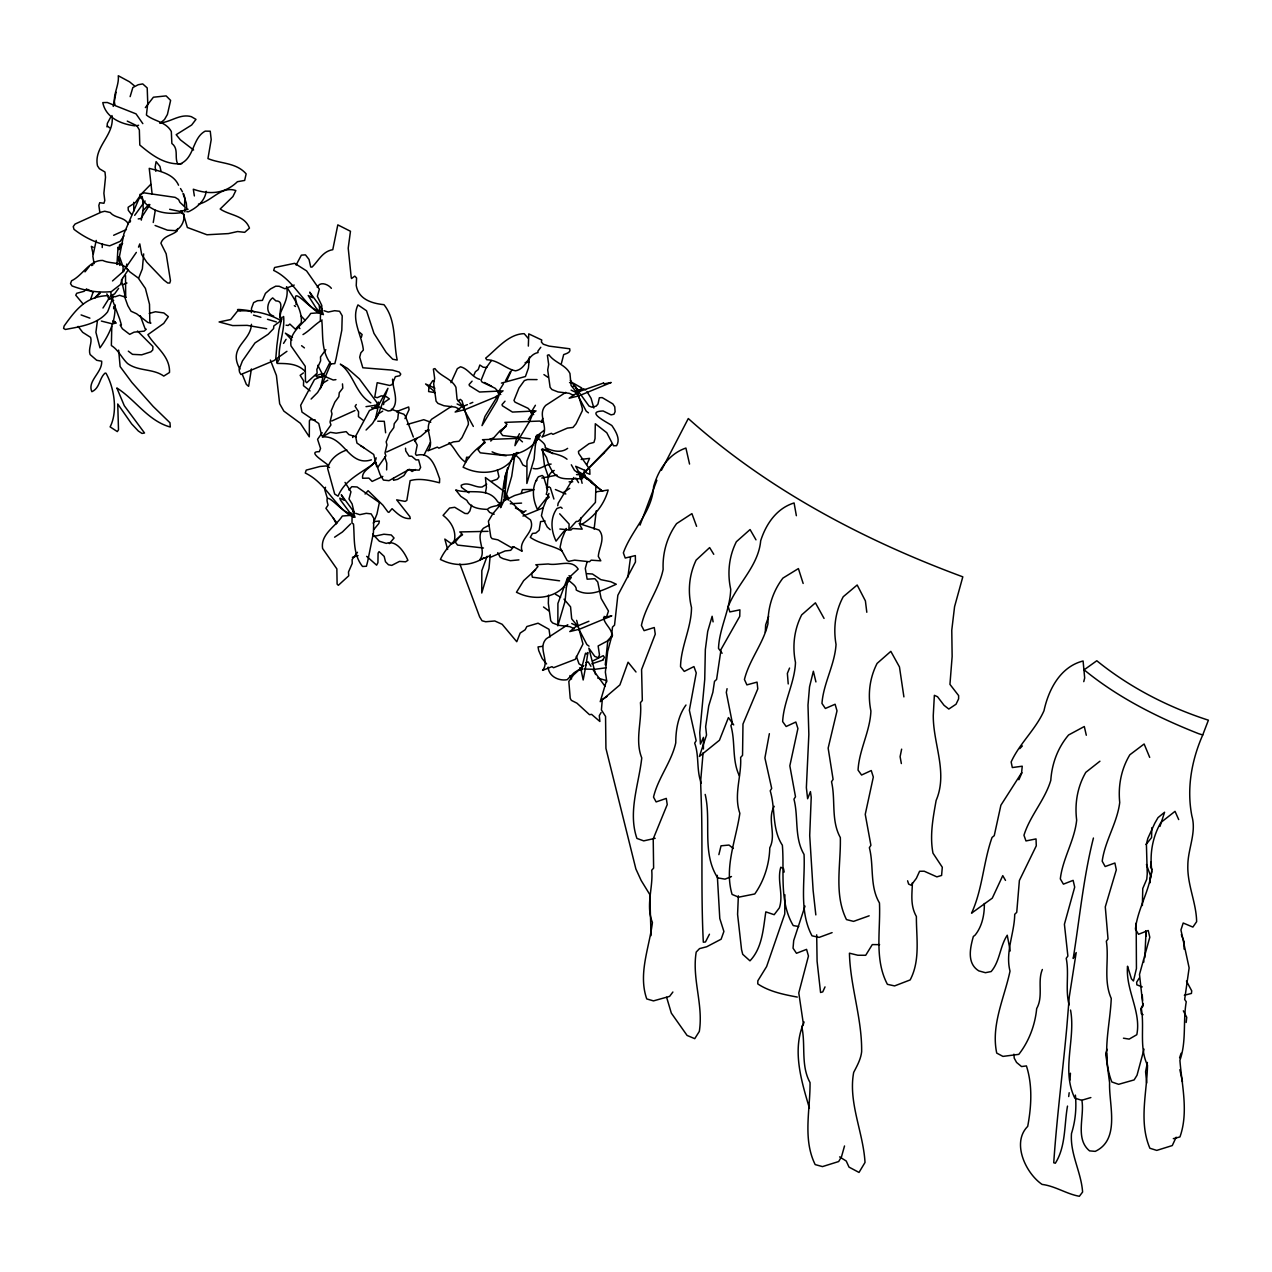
<?xml version="1.0" encoding="UTF-8"?>
<svg xmlns="http://www.w3.org/2000/svg" width="1272" height="1272" viewBox="0 0 1272 1272"><rect width="100%" height="100%" fill="white"/><g stroke="black" fill="none" stroke-linecap="round" stroke-linejoin="round"><path stroke-width="1.5" d="M784.872 894.741L784.776 913.932L766.619 966.545L757.842 980.792L757.762 983.908C769.353 991.635 783.759 994.561 797.306 997.073M1184.089 949.103L1184.121 941.741L1181.354 934.634M1081.884 1100.344C1084.73 1116.259 1074.824 1138.758 1089.563 1150.874L1095.224 1151.367C1120.727 1139.426 1108.675 1104.191 1109.597 1082.774L1105.734 1053.582L1107.085 1049.289M126.723 264.083L126.691 266.261L125.387 266.5M186.777 208.767L186.316 203.107L183.073 193.757M611.816 637.288C613.263 629.402 604.757 625.061 603.564 617.842L606.728 616.284L608.461 611.069L601.147 598.476L597.76 582.019L594.851 578.696L587.155 579.189L585.295 568.441L587.108 561.795M1136.182 923.106L1136.437 968.517L1133.447 980.998L1131.428 978.836L1127.533 966.227C1125.466 989.855 1141.461 1011.669 1136.802 1034.708L1129.17 1039.113L1123.446 1038.191M542.699 451.512L544.495 465.584L548.518 477.254M1150.142 882.752L1150.349 875.343L1146.454 864.531M1151.828 827.722L1151.558 837.612L1146.04 844.497M102.221 247.547L102.332 243.906M521.138 493.441L522.41 489.609L532.364 489.497M738.364 895.838L737.585 914.377L741.544 949.628L742.721 954.302L749.971 960.837C762.389 947.831 763.216 928.671 765.823 911.865L774.171 914.695L779.386 907.858C783.791 894.598 776.795 880.526 780.785 867.234L783.552 868.697L784.156 872.067M490.261 554.767L488.989 568.473L481.754 593.022L481.834 570.603L487.112 556.277M251.315 312.721L251.538 308.19L253.637 302.609L257.516 300.701L262.414 300.399L265.45 293.355L270.491 288.983L275.706 286.184L279.156 286.264L284.928 288.76L294.214 285.071M765.283 632.216L765.649 624.934L768.67 616.364M251.443 324.344C250.616 342.073 227.418 346.954 239.947 369.15M1069.991 1080.087L1070.436 1073.218M984.337 903.486C984.544 914.663 982.111 926.461 975.052 935.174L973.35 936.478C970.139 947.879 966.641 963.349 978.772 970.87L985.418 972.698L991.158 971.554C1000.015 961.235 999.808 946.447 1007.249 935.222L1010.222 950.963M594.119 529.12L596.25 510.835M459.685 409.25L455.344 407.151L443.976 405.752L437.95 403.399L436.089 401.157L433.688 383.778L434.658 378.356L433.386 369.087L434.929 368.594C440.557 376.56 451.385 378.325 455.933 387.276L457.061 399.281L462.626 406.102M627.843 577.265L630.514 557.406M605.265 664.795L607.841 640.436L612.595 635.11M703.098 752.833L700.618 781.612L701.588 810.471C702.478 854.259 701.079 898.398 703.321 942.202L705.451 941.996L709.458 934.22M703.416 749.001L703.448 737.378L700.427 744.104L699.759 732.656L704.736 679.375L705.34 649.563L707.709 631.373L712.129 616.268L713.099 621.881M504.3 497.273L504.412 491.119M133.799 211.104L133.751 202.312M462.42 404.973L462.69 407.167M577.059 624.52L577.313 626.714M1067.51 1106.083C1064.123 1125.005 1065.936 1146.438 1055.347 1163.228L1053.741 1162.767C1056.809 1117.436 1062.708 1072.201 1066.826 1026.997L1069.259 997.057L1076.192 952.553L1073.202 958.5C1079.626 918.575 1083.442 877.362 1093.427 838.025M119.027 249.694L119.552 244.653L122.653 243.302M1186.172 1022.465L1186.744 1017.33L1183.342 1010.811M111.968 115.561C115.052 135.277 93.397 146.566 97.483 165.837L99.423 168.731L104.988 172.038L105.512 177.253L103.891 193.264L104.781 200.515L103.922 203.281L99.725 202.693L98.85 205.444L99.804 212.185M582.178 668.452L582.147 665.797L579.014 663.809L576.359 656.384M1068.703 1096.543L1069.18 1092.727M1151.271 861.748L1150.54 866.995L1152.209 869.778M576.391 394.002L576.629 392.285L571.08 385.464L569.951 373.459C565.404 364.507 554.56 362.759 548.932 354.777L547.405 355.286L548.677 364.555L547.707 369.961L550.108 387.34L551.968 389.582L557.995 391.935L569.363 393.334L573.688 395.433M393.445 478.208L393.541 480.275L397.564 479.353L403.924 475.617L407.485 469.909L409.505 469.448L412.064 471.483L415.435 469.527M113.24 106.403L116.054 92.268M320.48 312.689L320.369 320.496L321.895 321.403C323.12 335.856 321.116 351.581 330.927 363.872L334.806 363.617L336.062 358.815L341.818 330.132L342.216 315.806L339.576 311.274L334.615 310.702L328.176 312.069L324.01 310.702M352.106 515.303L351.978 523.11L353.505 524.016C354.729 538.485 352.726 554.195 362.536 566.485L366.431 566.247L367.672 561.429L373.427 532.745L373.825 518.42L371.185 513.888L366.241 513.316L359.785 514.683L355.635 513.316M499.196 505.938L501.645 502.663M557.74 505.779L558.154 503.235L573.847 477.445M153.244 222.505L155.279 210.325M516.353 452.514L515.748 454.581L514.445 454.168M538.74 435.199L538.135 437.266L536.832 436.853M569.697 577.567L569.093 579.635L567.789 579.221M116.96 264.544L118.01 247.245L119.107 248.962L121.667 244.685M769.369 733.69L764.901 757.937L771.691 788.402L770.212 790.818C775.586 808.563 771.707 828.962 782.36 845.228C784.57 872.02 778.893 901.292 793.235 925.571L798.721 926.525M453.627 543.367C457.459 532.443 451.687 521.902 443.069 515.367L449.557 508.053L454.74 507.29L464.916 513.443L467.683 513.634L469.829 511.058L471.594 505.143M561.445 363.267L563.687 354.586C566.199 353.632 571.287 352.503 569.713 348.782L549.075 346.127L543.303 344.219L541.411 342.12L541.745 340.006L528.755 333.868L528.341 346.095M1147.408 1062.438L1145.595 1071.739L1146.676 1082.997M901.641 749.144L900.099 756.681L901.355 763.55M383.572 404.591L384.001 402.493L389.359 398.867L386.132 396.514L381.362 395.846L377.259 397.675L374.763 397.023L377.18 382.697L389.725 385.464L392.062 384.653L395.354 376.687L399.742 375.733L400.744 374.095L399.217 372.076L392.539 370.136L362.822 367.767L359.69 357.194L360.835 352.837L363.363 350.054C361.884 335.029 350.818 319.988 357.973 304.898L366.527 310.765L373.968 333.375L386.195 352.424L392.714 359.229L397.198 360.055C393.302 341.532 396.323 320.099 383.969 304.676C372.155 303.467 358.545 299.492 356.24 285.516L356.573 277.98L354.793 276.119L351.517 278.536L351.199 277.153L348.21 248.167L350.468 231.266L337.811 224.874L332.771 249.694C322.547 251.3 318.477 260.903 312.006 267.104L310.718 267.009L309.032 259.44L305.455 254.861L301.369 255.131L296.09 265.053M727.075 688.693L726.312 692.429L732.402 723.243L730.875 725.628C735.629 741.942 731.734 760.131 739.398 775.872M805.017 906.093L793.696 940.549L793.044 948.181L796.479 953.284L806.575 949.373L808.451 956.019L798.784 992.923L803.427 1024.294L801.758 1026.583C805.876 1044.948 800.517 1065.3 810.041 1082.583C810.312 1109.836 802.521 1138.981 815.177 1164.596L822.475 1166.599L838.661 1161.543L841.476 1156.82L844.529 1145.961M177.603 228.594L177.094 231.059C171.895 235.447 163.245 235.924 160.892 243.206L166.171 253.796L170.48 280.762L169.748 283.052L167.697 283.004L163.786 279.983L146.773 262.207L141.701 254.591L139.793 243.922L138.505 247.134M546.245 494.379C549.122 486.27 544.48 475.14 554.242 470.433M1150.031 879.986L1151.844 871.479M325.505 487.255L324.885 490.133L327.27 498.036M295.994 304.596L296.455 302.466C290.461 282.797 312.594 313.373 319.622 310.447L320.258 312.674L323.406 314.645L321.371 308.778L322.277 309.271L309.684 292.131L312.721 297.696L308.206 295.517L316.028 307.888L320.258 312.674L321.848 311.879L321.784 305.439L317.38 296.392L319.351 289.173L306.568 270.888L294.659 263.32L274.593 267.502L273.671 270.427C292.989 279.57 301.241 300.446 317.936 312.578L320.258 312.674L310.734 313.405C304.008 323.963 288.696 331.579 290.986 345.889L305.232 366.288L305.503 381.473L306.727 382.697L317.125 373.189L316.855 369.405L320.608 360.851L320.512 356.923L325.855 349.657M97.435 320.576L95.909 332.294L99.979 347.828C109.01 335.204 116.102 320.56 114.878 304.644M604.168 616.348L604.677 617.238L611.784 615.839L579.523 629.195L569.761 631.58L575.723 626.73L588.888 621.277M141.287 220.151L143.243 208.767L142.559 198.003M515.017 453.722L511.726 476.221L504.968 499.721M1144.037 1049.146L1137.025 1075.253L1134.131 1079.912L1118.613 1084.316L1111.823 1081.963C1101.186 1055.108 1110.106 1026.138 1111.251 998.441C1103.126 980.267 1109.295 960.074 1106.338 941.201L1108.023 938.943L1105.289 906.888L1116.307 869.841L1114.892 863.02L1105.161 866.534L1102.204 861.192C1104.907 840.872 1117.198 823.048 1119.726 802.505C1118.008 785.921 1121.173 769.131 1129.838 754.789L1144.132 743.993L1149.697 757.397M718.871 854.641L721.033 845.816L728.999 845.053L733.324 848.472M511.694 370.041L507.003 380.185M1083.76 681.649L1084.682 677.992L1083.092 660.995C1060.419 666.687 1048.573 689.44 1043.994 710.714C1035.71 729.508 1019.508 743.42 1011.145 761.976L1012.321 767.557L1022.243 766.205L1021.591 772.851L1000.889 805.224L994.243 835.672L992.049 837.437C983.272 862.337 982.556 889.255 971.554 913.185L992.287 898.159L1002.765 875.645L1005.5 880.399M206.207 191.277C204.983 200.96 196.81 207.734 188.542 211.709L186.793 211.74M581.097 517.656L579.714 524.732L582.226 529.152L572.559 528.5L570.889 530.074L559.871 529.009M323.724 373.602L321.784 377.371L316.553 376.782M450.956 382.681L457.348 368.642L460.528 366.797C468.207 368.657 471.928 377.196 479.671 379.342M96.227 240.424L92.84 256.149L94.096 263.654M1176.155 1137.216L1172.275 1145.563L1156.757 1150.397L1149.888 1148.25C1138.615 1121.824 1146.962 1092.791 1147.503 1065.252C1138.933 1047.381 1144.689 1027.156 1141.318 1008.473L1142.972 1006.184L1139.505 974.4L1149.793 937.257L1148.218 930.5L1138.504 934.284L1135.419 929.053C1137.709 908.749 1149.649 890.75 1151.764 870.207C1149.649 853.719 1152.512 836.928 1160.891 822.475L1175.026 811.345L1178.699 819.566M184.869 211.915L185.124 207.177L179.924 202.343L178.589 199.529L175.17 197.367L144.022 192.851L139.856 194.473C146.964 211.947 166.266 215.318 182.818 212.392M280.365 321.578L281.176 320.512M1159.985 826.418L1164.58 812.236L1158.029 817.61L1154.785 823.238L1147.821 838.391L1146.406 844.052L1147.249 873.896L1146.756 879.206L1142.765 888.508L1142.367 905.537M1179.589 1057.875L1181.1 1053.248M640.023 525.129L656.877 480.275M536.943 480.212L535.957 480.816M513.761 454.136L505.254 475.442L504.38 488.384M90.805 298.761L93.254 291.749M566.755 579.746L578.188 569.093C571.525 558.567 558.233 566.151 548.232 563.973L535.83 564.752L537.961 566.565L531.648 573.704L532.364 577.186L559.553 580.811M548.947 493.441L543.239 507.592L541.427 515.732L547.246 527.005L550.188 529.677M566.263 528.452L561.842 539.264L560.03 547.405L567.089 560.38L568.791 561.35L574.61 560.157L589.477 561.747L591.162 560.173L600.829 560.825L598.301 556.405C598.937 547.691 605.79 537.929 599.033 530.042L579.094 523.587M804.127 1021.988C791.661 1049.734 801.328 1080.675 809.421 1108.214M330.895 363.665L320.321 388.707L323.327 375.574L330.148 362.011M541.363 421.986L542.762 418.345M138.664 278.107L142.353 268.853L143.672 253.907M251.411 368.975L248.612 386.354L246.323 384.335L242.364 374.54M1202.724 734.978L1208.4 720.191C1168.173 707.184 1129.679 687.437 1096.798 660.756L1084.126 669.835C1118.088 697.724 1157.902 717.567 1198.574 733.658L1202.724 734.978C1191.578 760.354 1186.506 788.545 1191.88 816.004C1196.65 832.524 1187.921 848.869 1187.841 865.183C1187.126 884.565 1196.332 902.595 1196.634 921.691L1192.882 927.081L1183.198 923.011L1180.941 929.943L1189.129 967.897L1184.661 999.458L1186.251 1001.779C1182.833 1021.098 1186.633 1041.625 1179.907 1060.292C1181.863 1085.636 1188.7 1112.316 1179.939 1136.945L1173.309 1138.663M184.535 205.969L184.869 197.828L183.47 193.535M373.268 523.158L376.957 514.031L379.374 502.535L357.098 486.969L351.788 486.683L348.878 489.99M789.562 668.054L787.368 673.413L788.227 683.938M130.126 96.64L132.845 87.545L138.251 84.715L142.734 83.92L147.202 87.927L147.759 103.191L146.423 115.037C154.103 121.381 165.98 121.651 171.323 131.509L171.863 143.482C178.875 148.745 174.455 157.06 177.539 163.563L179.829 164.04C194.6 158.316 192.072 138.171 205.205 131.127L210.246 131.207L211.2 139.65L207.956 158.587C220.597 163.865 236.131 162.387 246.148 173.867L244.653 180.433L237.419 181.705C224.794 193.98 209.212 194.87 193.312 189.21L194.362 195.936M282.193 316.998L278.902 330.1L276.867 345.682L275.786 358.593L277.026 359.785L277.153 362.679L279.252 359.388C278.027 344.871 285.071 330.879 283.624 316.474M1018.888 779.72L1021.941 772.772M1145.977 932.774L1144.832 957.705M473.931 375.049L475.346 371.806L478.24 369.564L479.846 365.016L483.233 367.242L486.906 367.497M825.019 986.897L822.761 991.89L820.567 992.478L817.085 961.25L816.688 934.825M661.44 470.227L688.295 418.536C767.413 489.418 863.577 540.171 962.809 576.836L954.572 606.68L951.774 630.165L952.14 656.511L949.946 684.368L958.627 695.593L958.611 698.853L956.051 704.211L948.801 709.045L944.047 705.308L937.528 696.738L934.364 695.323L933.266 715.421C933.076 744.072 948.117 772.358 936.128 800.47C933.044 817.801 929.609 835.64 932.98 853.162L942.298 867.25L941.598 875.438L936.876 876.869L924.203 871.209L919.592 871.272L916.365 878.332L911.165 885.217L908.637 884.088L907.604 880.796M85.001 271.858L89.056 266.675M583.435 473.216L584.818 470.274M774.203 806.305C766.809 819.025 776.683 834.432 769.783 847.82C769.369 864.086 764.17 880.685 754.773 893.962L738.682 897.173L732.084 894.423C724.054 867.361 735.979 840.061 739.843 813.317C733.467 794.968 741.719 775.968 740.622 757.428L742.546 755.345L742.975 724.054L757.794 688.852L757.047 682.126L746.887 684.877L744.438 679.471C749.256 659.818 763.295 643.648 767.97 623.725C767.875 607.269 772.899 591.194 782.932 578.092L798.403 568.584L803.157 583.466M129.967 222.171L130.571 220.93M376.146 457.777C375.176 466.919 361.296 469.209 362.615 478.256L368.896 478.129L372.14 481.42L382.824 476.428M424.085 454.899L430.429 442.402M1143.369 1003.815L1140.857 1008.76L1141.35 1013.832L1143.067 1014.722M505.525 380.789L510.199 371.837M404.973 418.615L409.059 409.648L408.678 406.976L396.721 411.54M548.359 497.829L548.788 497.034M110.887 116.817L107.357 123.336L107.023 126.866L107.913 126.326L109.551 127.836M579.619 390.615L581.686 387.96L573.433 383.222L569.554 382.602M586.869 464.439L589.572 458.349L581.145 459.43M579.698 391.108L575.644 387.833M1042.356 969.487C1037.189 981.682 1043.612 996.278 1036.68 1008.553C1035.122 1024.946 1028.984 1041.402 1018.808 1054.361L1002.94 1056.396L996.723 1053.089C990.808 1025.025 1004.339 998.091 1010.016 971.14C1005.103 951.997 1014.468 933.266 1014.722 914.298L1016.741 912.342L1019.381 880.51L1036.283 845.816L1036.028 838.916L1025.963 840.935L1023.96 835.259C1029.986 815.702 1044.9 800.104 1050.799 780.308C1051.864 763.709 1057.779 747.745 1068.575 734.993L1084.301 726.519L1086.304 735.248M136.343 252.397L123.018 271.699L112.508 280.953M519.453 433.704L516.098 440.08L514.937 445.677L529.772 421.016L534.002 410.951L528.325 419.585M361.407 337.175L362.123 334.536L359.626 332.358M601.115 712.543L599.303 715.643L599.875 721.478L591.575 714.355L589.508 714.689L576.947 703.178L571.367 700.363L570.222 698.312L568.822 681.41L573.465 675.019L583.784 665.606M540.807 347.272L537.881 351.151L538.04 352.583C527.435 354.522 526.274 369.119 515.446 370.836C505.397 368.673 497.781 359.849 486.81 359.769L485.666 358.148C496.827 349.085 508.657 333.836 524.207 333.677L527.96 338.066M685.974 705.022C678.056 715.898 675.766 729.651 675.766 742.848C671.457 762.214 657.958 778.003 653.522 797.115L656.129 801.917L666.29 798.403L667.228 804.604L653.22 838.852L653.617 868.124L651.725 870.239C653.347 887.522 645.492 905.569 652.425 922.486C649.34 947.704 637.924 973.748 646.748 998.933L653.474 1000.889L669.597 996.374L672.888 992.017M499.832 392.492L484.918 416.5L482.008 425.627L496.843 400.966L500.516 391.474M113.701 308.778L113.701 306.663M513.729 546.69L510.692 550.315L505.143 550.935L490.626 557.216L489.1 556.15L479.687 559.855C487.415 550.601 474.297 537.627 483.424 528.246L489.259 525.113M283.545 343.392L286.073 339.338M1139.267 978.041L1136.643 982.238L1136.834 984.814L1142.192 986.913M311.115 399.042L317.603 392.507L323.39 382.824L327.794 380.153M366.066 430.016L372.553 423.481L378.356 413.798L382.745 411.126M603.182 659.278L604.407 657.401L603.262 655.668L592.529 661.074M140.747 194.934L135.325 202.63L128.122 207.272L128.297 210.309L131.716 214.761M123.909 235.861L120.268 241.314L109.726 245.814C96.736 243.588 84.413 237.371 74.014 229.358L73.219 226.591L75.048 224.063L101.49 212.042L104.749 211.247L110.219 212.504C114.925 218.339 124.227 216.781 128.186 223.665M317.269 287.377C319.844 280.921 328.208 284.276 331.372 288.315M503.505 383.731L497.877 392.746L500.755 394.543M535.417 405.259L530.806 412.796L533.683 414.593M102.984 308.015L110.807 295.581L114.559 293.943L118.614 288.346M490.753 441.098L500.071 430.699L506.177 426.343M322.182 432.719L317.571 439.317L320.56 448.444L319.288 451.687C306.059 451.353 326.268 462.626 328.319 465.504M134.689 215.334L145.103 200.976M352.614 437.52L353.632 436.089M141.621 193.726L150.748 184.361M514.349 453.707L519.707 458.89L522.872 464.948L525.893 466.442M414.64 441.464L416.818 438.57M357.464 552.271L352.121 559.537L352.217 563.464L348.48 572.018L348.735 575.803L338.336 585.311L337.112 584.087L336.857 568.902L322.595 548.502C320.305 534.192 335.617 526.576 342.343 516.019L351.867 515.287L354.173 512.711L352.106 503.919L349.005 499.006L350.961 491.787L345.03 482.406M517.942 452.435L512.68 459.383M540.33 435.119C531.664 451.671 509.182 460.305 492.105 451.83M491.437 360.548L486.063 367.99L481.039 380.408L482.088 382.093L495.142 388.262L499.244 392.762L502.138 391.681M149.905 204.585L140.858 218.546L138.219 218.927M501.534 503.474L492.757 513.824L488.416 521.186L490.801 536.991L492.073 538.66L497.893 539.853L511.265 547.532L513.347 546.658L522.156 551.269C517.688 539.789 536.212 532.078 530.472 519.882L525.32 516.209L509.961 500.818M503.33 500.15L506.987 497.432L508.752 499.244M356.271 404.528L355.095 406.309L358.577 411.81L358.434 416.644L363.013 420.158M472.087 381.155L469.082 384.526L469.463 385.718L479.528 392.03L503.14 390.87M505.016 401.189L502.011 404.575L502.392 405.768L512.457 412.08L536.068 410.92M485.443 492.805L486.397 487.399L485.427 477.541L503.394 490.865M365.08 494.029L368.085 490.69L382.967 505.238L387.944 511.996L388.898 512.362L392.078 508.689C397.198 513.427 402.477 519.056 410.268 518.578L409.823 516.559L396.673 499.848L405.116 501.391L406.849 500.389L410.125 480.641C419.553 477.938 430.159 480.387 439.508 482.788L439.651 478.749C435.612 468.064 431.478 451.083 416.373 455.376L415.467 453.865L417.2 445.136L414.29 439.285M145.358 107.595L153.403 97.213L166.139 95.893L170.623 100.409L167.411 114.48L164.501 119.52L160.018 123.352M373.65 529.724L378.833 523.476L379.358 521.027L374.175 521.568M142.957 210.691L149.031 204.363M389.296 543.637L394.05 538.024L391.251 534.971L383.89 534.224L373.92 536.387M511.503 460.575C500.5 473.613 480.466 475.092 465.647 468.366L463.119 467.222C467.81 456.998 475.855 448.555 485.3 442.561M564.848 585.629C553.845 598.667 533.811 600.145 519.008 593.42L516.464 592.275L523.667 580.636L535.607 569.792M1019.747 748.652L1022.386 745.917M458.159 400.982L460.337 399.376L462.006 400.791L468.303 422.145L468.35 424.45L461.99 437.648L458.953 441.273L453.404 441.893L438.888 448.173L437.361 447.124L427.948 450.813C435.676 441.559 422.543 428.6 431.685 419.203L451.767 406.181M350.627 523.905L342.406 531.998L334.6 537.197M566.962 529.502L563.83 531.394L556.055 541.125C551.11 530.79 549.87 518.229 556.961 508.466L560.825 507.13L562.144 508.323M99.916 292.465L94.844 297.855L100.281 293.037M566.024 584.436L571.287 577.488L568.997 575.66M86.719 288.824L84.143 291.288L76.702 293.291L75.764 295.215L82.903 303.754M302.99 334.584C309.939 330.418 315.265 323.947 322.15 320.003M582.783 477.684L585.152 475.013L576.502 474.583M405.514 448.221L405.768 450.988L409.123 456.139L411.794 456.266L415.944 459.876L418.599 459.86L420.635 467.38L419.172 470.147L408.868 469.591L389.025 480.657L383.429 480.085L380.121 474.695L375.685 462.213M428.505 429.698L420.587 436.439L386.624 452.021M124.115 270.761L123.018 271.699L123.114 266.913L119.457 256.387L123.909 233.73L138.934 198.845L142.353 196.508M537.659 435.278C535.003 438.856 546.324 442.004 545.259 447.633C552.016 451.051 561.111 453.388 567.63 448.364M568.616 577.647C565.961 581.209 577.281 584.357 576.216 590.001C589.429 597.872 604.025 589.54 616.284 584.245L610.735 581.686L600.845 579.65L592.45 574.006L586.933 573.656M536.1 436.55L544.178 430.286M1099.93 761.213L1085.795 772.343C1077.416 786.796 1074.57 803.586 1076.668 820.09C1074.554 840.617 1062.613 858.616 1060.323 878.92L1063.424 884.151L1073.123 880.367L1074.697 887.125L1064.41 924.267L1067.876 956.051L1066.222 958.341C1069.323 973.652 1065.093 989.552 1069.084 1004.928M582.687 666.401L580.302 668.515L580.525 670.439M497.924 505.032L501.915 501.931M462.579 534.812C453.118 540.807 445.089 549.25 440.398 559.473L442.926 560.618C456.044 566.66 472.055 565.754 484.123 557.645M286.931 351.31L273.893 360.628L240.917 374.493L239.549 372.092L239.104 369.564L242.411 360.994L254.972 342.963L268.185 334.234L273.607 328.574L273.798 325.966L280.874 320.751M565.786 392.364L545.704 405.402C536.561 414.783 549.679 427.742 541.967 437.012L551.38 433.307L552.891 434.372L567.407 428.092L572.972 427.456L576.009 423.846L582.369 410.649L582.322 408.328L576.025 386.974L574.356 385.559L572.861 386.45M567.805 624.711L546.308 638.751C537.182 648.148 550.299 661.106 542.572 670.36L551.984 666.655L553.511 667.721L575.294 659.309L582.973 643.998L576.629 620.338M535.067 411.731L532.173 412.796L528.071 408.312L515.017 402.143L513.967 400.457L518.992 388.024L524.366 380.582L527.562 379.533L537.054 379.597M569.745 488.353L562.971 492.789M609.304 639.959L598.142 645.953L599.478 654.921L598.253 657.735L594.74 656.336L588.857 648.163L595.566 674.526M607.285 696.293L602.308 699.441L601.402 709.919L605.552 716.438L605.933 748.381L635.873 868.951L641.152 880.463L649.833 894.598L651.041 935.636M503.521 500.93L514.635 495.508L534.033 489.736M486.715 484.155L482.183 486.985C474.901 487.987 468.255 481.198 461.211 485.284L461.498 487.351L468.939 492.852M375.304 462.261C362.027 472.93 345.078 479.226 338.05 496.16L334.695 494.061L327.62 468.446C329.83 458.953 338.066 452.959 346.843 449.97M581.558 524.462C593.611 517.291 603.119 505.89 607.412 492.502L608.175 490.022L595.853 491.882M91.679 265.578L92.999 264.815M181.769 210.659L180.179 211.502L169.637 209.292M375.971 405.227L366.002 406.658M547.644 498.545L545.227 499.721L537.452 509.452C532.523 499.117 531.283 486.556 538.374 476.793L542.222 475.458L543.542 476.65L547.66 489.895M110.06 298.745L108.899 299.302L106.848 293.864M354.968 410.506L331.674 421.032M126.421 229.532L113.653 235.272M522.967 516.066L543.208 507.83M869.173 915.808L853.56 921.373L846.468 919.592C833.796 894.041 840.999 864.849 840.331 837.58C830.823 820.376 835.784 800.04 831.522 781.724L833.096 779.386L828.152 748.111L837.008 710.841L835.1 704.243L825.369 708.472L821.966 703.448C823.413 683.191 834.782 664.906 836.038 644.411C833.144 628.145 835.37 611.339 843.241 596.727L857.169 585.009L865.405 600.909L866.804 612.261M469.925 403.59L472.818 402.35M521.663 512.616L526.004 510.756M731.48 876.535L725.008 879.143L717.694 877.887C701.508 852.812 711.589 821.362 705.181 794.412M122.207 284.912L126.946 283.02M541.808 478.065L557.041 475.092M188.081 209.26L180.179 211.502L183.534 214.459L187.35 227.481L206.97 234.764L228.435 233.587L237.594 231.536L244.685 232.331L249.455 228.117C244.653 215.191 229.866 215.652 220.167 209.005L232.919 196.556L235.845 190.546C221.185 185.569 211.55 201.485 198.448 204.172M832.095 932.63L819.184 937.385L811.997 935.81C798.689 910.736 805.319 881.528 804.047 854.45C794.094 837.596 798.641 817.244 793.951 799.166L795.493 796.781L789.833 765.823L797.91 728.522L795.843 722.019L786.16 726.503L782.646 721.59C783.663 701.397 794.666 682.953 795.493 662.505C792.202 646.367 794.11 629.592 801.678 614.885L815.416 602.833L824.049 618.415M491.246 481.325L497.193 479.21L498.974 476.857L497.4 469.893M591.814 663.825L603.532 659.866M518.928 559.871L510.406 560.698L503.156 558.694L500.15 557.2L497.765 552.652M467.412 404.639L461.1 407.183L455.138 412.048L464.9 409.648L497.161 396.308L496.382 396.085M489.752 439.222L493.409 438.045M303.404 372.919L300.144 375.335L303.626 380.837L303.467 385.67L310.05 390.917M352.392 557.311L358.068 555.625M1090.851 1097.561L1081.677 1100.28L1074.808 1098.118C1061.071 1070.149 1075.905 1038.62 1070.531 1010.048M407.135 424.482L423.767 419.696L430.779 422.225M127.279 121.11L136.851 125.737L138.6 125.244M149.269 313.469L155.423 311.751L163.865 312.944L168.349 316.617L163.738 323.406L147.902 334.663C155.391 347.224 170.082 355.826 169.526 372.458L163.754 376.083C153.212 368.435 138.346 371.472 127.55 363.506C121.683 357.973 118.296 349.752 111.364 345.539L111.793 326.554M501.422 383.111L525.431 376.512L528.437 368.085L529.438 356.971M425.341 430.763L429.109 430.079M546.022 498.163L547.278 497.829M585.867 662.617L588.252 661.997L590.955 666.29M655.175 838.327L643.712 840.872L636.922 838.423C627.78 811.965 638.83 784.506 641.756 757.937C634.617 740.034 642.249 720.922 640.436 702.637L642.312 700.506L641.581 669.549L655.271 634.156L654.269 627.525L644.093 630.658L641.406 625.427C645.556 605.742 659.135 589.302 663.141 569.363C662.426 553.018 666.973 536.911 676.577 523.635L691.904 513.634L696.595 526.322M546.419 487.558L549.504 486.922M1184.343 995.276L1191.435 993.432L1191.721 990.872L1186.474 981.094M315.281 375.876L321.88 373.793L323.168 375.717L314.502 379.517L300.653 405.307L301.989 412.096L318.747 423.497L321.673 435.485L323.009 436.042L330.943 424.943L330.036 422.018L331.992 413.941L331.197 410.84L334.822 402.159L338.845 396.657L339.274 392.698L342.788 388.135L342.47 383.89M582.099 669.136L578.808 669.74L574.07 672.761L567.153 679.693C558.806 681.22 548.741 676.418 548.121 667.132M551.126 464.073C544.75 464.471 540.043 470.402 533.143 468.446M543.144 449.859L546.388 449.382L552.907 453.707M335.919 379.644L333.185 379.994L324.964 376.512M542.317 646.367L538.056 646.907L538.708 650.58L542.158 658.53L546.594 663.936M606.06 667.8L594.93 669.295L584.134 669.072M517.227 438.379L482.486 439.699L484.616 441.511L478.018 449.811L480.291 452.832L506.208 455.758M371.408 459.844C348.464 467.142 344.187 434.849 322.293 436.948L330.291 432.305L336.094 433.195L346.191 431.637L348.91 434.627L356.319 436.948M525.145 362.568L528.961 362.234M521.568 503.108L510.342 503.776M160.177 122.891C170.798 122.16 180.115 113.431 191.293 116.658L195.983 119.377L191.659 125.006L176.188 134.689L180.37 139.825L193.598 150.001M281.414 320.496L280.762 320.528C268.185 313.31 252.158 309.843 237.578 311.004L230.709 319.542L219.102 321.959L232.697 325.584L247.165 325.362L266.659 328.748M569.093 481.818L572.75 481.77M879.604 944.651L872.29 944.587L865.707 955.288L857.821 955.24L849.442 953.189C850.189 986.229 862.13 1018.411 861.637 1051.833C860.731 1059.449 857.058 1065.857 853.671 1072.423C848.09 1102.427 863.322 1132.382 865.008 1162.465L859.013 1172.434L849.012 1167.108L846.246 1161.034L839.631 1156.9M108.422 295.629C86.48 296.09 76.384 308.842 64.109 326.03L63.6 328.43L65.397 329.464C80.2 326.618 97.61 324.344 107.532 311.958C109.774 307.045 110.966 301.703 113.431 296.726L110.696 295.82M488.05 531.33L459.764 531.95L461.895 533.763L455.297 542.063L457.554 545.084L483.471 548.009M315.329 419.998L310.368 419.553L309.398 420.746L309.303 436.853L300.367 423.29L283.863 411.11L279.665 403.781L276.421 375.51L270.364 360.055M469.32 457.427L466.601 457.22L465.632 462.229C458.063 457.491 455.36 448.428 449.016 442.72M181.785 163.738C164.676 165.137 151.813 155.073 139.793 145.008L139.348 129.887L136.851 125.737M576.82 471.578L580.366 472.596L591.257 481.086L595.9 486.238L595.423 502.392L578.219 521.345L576.264 521.409L568.87 529.645L569.125 524.048L559.664 513.793M545.116 520.995L540.552 521.615L539.169 530.217L535.766 533.111L532.475 533.413L530.281 537.356C539.948 544.066 551.81 545.084 561.89 550.84M322.07 375.002L324.058 375.685M377.037 405.975L379.008 406.658M582.624 668.849L579.555 667.911M286.105 325.203L288.156 325.473L289.889 324.09L295.406 329.225L301.289 322.722C302.45 309.398 293.117 297.378 286.55 286.757C288.855 296.567 284.276 304.072 280.762 312.34L279.76 318.016M377.752 421.223L384.287 421.318L385.623 432.766M435.056 392.635L428.616 391.569L428.982 386.275L432.782 380.63L434.436 381.171M588.443 412.828L586.281 411.238L577.409 394.606M589.047 646.176L586.885 644.586L578.855 629.147M530.233 438.776L502.678 435.517L500.405 432.496L507.003 424.196L504.873 422.383L539.614 421.064L542.444 422.113M371.504 407.755L376.735 408.344L387.944 388.294L378.118 414.958L375.272 419.68L378.69 404.575L378.293 402.016M391.299 409.266L398.518 411.826L397.754 419.108L394.24 423.671L393.795 427.63L389.773 433.132L386.163 441.829L386.942 444.914L384.987 452.991L385.893 455.917L377.975 467.031L376.623 466.458L373.714 454.47L356.939 443.069L355.619 436.28L369.468 410.506L378.118 406.69L376.639 402.143L359.372 378.881L347.431 368.371L340.324 364.158C354.188 374.493 355.413 393.891 370.82 402.827M254.702 311.815C251.236 310.527 229.787 308.047 240.535 310.591M89.915 318.159L81.106 314.931M276.374 321.943L267.502 319.288M101.363 321.069L112.334 323.851L116.261 323.024L113.51 321.275M350.086 512.775C343.694 515.224 322.007 485.522 328.081 505.079L325.918 508.307L337 523.158M260.871 317.269L253.525 315.122M135.182 125.864C121.349 124.243 105.799 117.851 102.794 102.603L107.293 102.491L136.04 113.876L142.83 123.638M112.842 321.005L115.259 321.752M396.673 411.794L403.876 414.227L405.434 416.23L413.336 437.012M119.202 257.357L118.185 257.008L119.711 263.336M321.562 375.161L323.168 375.717L317.793 365.287M597.697 678.04L606.474 680.6L606.776 681.744M110.95 299.047L113.653 300.399M494.22 514.19L489.688 512.441L487.828 510.199M565.849 493.997L555.387 489.529M491.564 386.195L484.457 382.49M379.93 407.501L388.151 410.983L390.87 410.618C400.187 403.065 392.746 389.153 392.555 379.167M577.774 393.255L571.112 390.154M463.755 407.072L457.109 403.955M578.378 626.619L571.732 623.503M499.435 391.188L500.818 391.808M532.348 411.238L533.747 411.858M515.399 508.053L524.255 512.044M126.135 297.394L119.52 295.279L115.052 296.805L110.807 295.581L119.648 319.002L121.412 324.964L120.14 325.044L122.414 328.812L129.712 334.361L134.085 332.151L144.165 331.149L146.248 329.273L145.103 328.748L140.27 315.774M155.089 225.478L167.459 230.184L175.25 230.63C181.435 228.117 184.917 220.565 183.868 214.078M434.865 388.135L425.579 383.969L434.086 391.235M574.308 628.797L569.967 626.683L558.599 625.283L552.573 622.946L550.712 620.704L548.327 603.31L548.582 595.121M329.543 467.555L326.268 465.934L319.988 466.474L306.202 470.115L305.28 473.041C324.614 482.183 332.851 503.06 349.546 515.192L355.015 517.259L352.98 511.392L353.902 511.885L341.294 494.744L344.33 500.309L339.815 498.131L340.419 499.991L351.867 515.287L351.231 513.061M88.07 289.507L93.158 292.306M93.206 247.293L91.361 246.339L93.126 254.018M555.514 594.31L560.618 597.22M364.126 447.903L360.66 445.709M518.944 438.729L522.474 441.877M273.639 316.06C264.703 313.643 267.327 301.21 272.685 297.902L275.881 300.892C286.025 300.844 276.596 314.375 281.557 319.574M548.089 377.418L543.923 374.572M548.709 610.767L543.51 606.983M305.36 371.663C297.664 363.363 287.249 363.554 277.216 363.426L276.421 359.404M292.481 337.398L285.357 333.169L291.86 340.037M294.309 305.678L295.517 306.488M585.692 389.916L583.164 388.723L581.654 390.138L578.283 390.329L576.439 391.156L576.693 393.366M567.01 459.208C559.903 453.388 550.029 454.12 542.619 448.778L541.522 449.573L546.499 457.348L547.962 462.293C555.721 482.803 563.925 478.161 582.497 478.781L581.463 474.377L602.642 491.374L590.939 482.136M547.389 495.015L548.343 495.667M451.894 544.098L444.834 539.074L447.633 549.472M128.313 351.151L132.526 354.363L141.701 354.824L150.907 351.851L152.783 349.927L152.894 346.509L137.503 331.038M301.591 345.714L304.421 347.908M587.489 479.321L574.531 470.417L571.303 464.789M134.132 85.606L129.569 81.837L118.28 75.732C119.393 85.876 112.095 95.368 115.068 105.369M366.654 556.325L376.623 565.166L377.927 562.669L378.086 553.145L379.072 551.635L384.176 556.389L385.495 561.763L388.469 564.768L391.76 565.388L399.488 561.397L405.577 561.811L407.899 560.316C404.56 552.382 396.323 539.582 386.291 543.383L379.374 541.236L372.632 534.129M564.021 599.176L570.556 606.823L571.685 618.812L577.25 625.649M377.625 406.007L378.595 406.961M322.675 375.033L323.629 375.987M321.911 314.486L319.065 310.718M353.536 517.1L350.675 513.332M301.273 316.219L305.391 320.544M497.845 390.838L500.055 393.35M298.65 327.143L299.906 328.605M636 671.998L628.082 662.187L619.909 684.893L600.225 701.683L606.617 680.297L605.361 672.141L607.65 651.503L611.291 637.924L612.5 627.064L614.551 625.109L617.842 595.296L635.459 561.986L635.348 555.578L625.236 558.042L623.36 552.875C631.468 530.058 652.266 512.028 653.601 486.651C658.355 469.766 668.659 453.961 685.91 448.046L689.551 464.057M321.371 313.612L319.972 311.863L319.272 306.011M351.597 514.476L352.996 516.225M473.343 426.422L463.39 408.423M722.114 653.252L718.505 648.402C719.268 628.225 730.128 609.717 730.716 589.302C727.202 573.243 728.92 556.468 736.361 541.729L750.067 529.55L755.981 539.837M604.995 686.276L593.261 670.121M125.642 267.009L129.744 271.795L138.235 278.012L145.406 288.442L149.508 304.262L149.826 321.705L150.843 323.12L147.87 322.468L136.597 313.771L131.032 311.227L127.836 305.693L124.306 295.915L125.689 297.044L125.515 275.42M586.98 391.585L591.098 398.359L593.833 408.042M505.588 493.425L507.671 496.318L508.275 500.182M733.706 724.913L728.427 717.583L719.443 740.24L699.377 756.458L706.532 735.057L705.642 726.741L708.727 705.912L712.861 692.302L714.498 681.347L716.597 679.455L721.049 649.388L739.748 616.348L739.907 609.845L729.842 611.927L728.204 606.601C737.108 583.864 758.398 566.247 760.688 540.743C766.014 524.048 776.604 508.355 794.078 502.949L796.367 515.701M570.365 380.312L589.031 406.054L591.862 407.167L596.139 406.166L597.967 404.051L599.351 397.77L602.197 397.595L612.85 403.908L614.758 406.817L615.107 411.683L613.978 414.243L611.069 414.863L603.151 410.983C584.42 411.46 607.46 422.336 611.896 425.579C615.632 431.144 620.736 439.063 616.57 445.693L613.502 445.757L606.792 432.75L595.312 423.751L595.026 438.649L593.945 442.433L589.015 443.705L578.442 451.385L578.712 453.484L589.763 469.416L589.906 474.297L586.185 472.834L585.152 470.497L575.675 466.283L580.112 474.536L582.115 483.296M78.101 326.379L82.648 332.31L90.582 337.35C92.411 342.486 88.022 348.862 90.105 354.538L96.704 360.278L101.681 361.216C102.476 372.505 87.005 380.996 91.87 391.697C100.043 388.087 99.152 378.118 105.083 373.094L105.989 373.205C114.337 387.944 117.93 411.635 110.123 426.883L117.31 431.59L118.503 429.825L117.74 403.987L131.652 423.91L138.362 431.049L141.971 433.418L144.547 433.005L124.29 405.704L116.833 387.976C135.468 399.71 147.981 420.905 170.289 427.026L169.971 422.765L153.149 406.42L131.891 382.459L120.124 366.59L118.646 350.102M713.767 554.306L709.633 547.596L696.134 560.109C689.011 574.928 687.611 591.671 691.507 607.587C691.38 627.939 680.87 646.573 680.536 666.687L684.272 671.409L693.94 666.576L696.245 672.936L689.36 710.253L696.15 740.717L694.687 743.134C699.346 755.934 696.277 770.18 701.238 783.059M575.771 478.034L578.522 482.645M180.529 188.542L182.484 191.865M376.846 404.766L378.118 406.69L374.827 405.45L375.129 406.436M333.153 517.752L336.349 523.889M178.557 185.203C173.549 173.803 160.018 171.275 149.237 168.349L152.147 194.25M569.951 675.527L571.589 678.946M553.908 499.037L550.347 487.653M459.892 564.037L479.608 616.825L482.04 620.768L485.729 621.754L494.792 620.975L502.17 624.298L516.766 641.724L520.168 633.074L525.161 629.751L526.847 626.54L538.056 623.201L549.027 629.322L550.076 636.97M384.796 456.807L386.799 463.215L386.624 469.909M124.895 294.993L121.381 279.967M666.623 997.296L671.33 1013.132L687.087 1035.44L694.75 1038.668L699.314 1031.433C703.575 1004.657 691.745 978.772 696.213 952.06L699.536 948.61L706.691 946.766L721.113 939.213L723.895 931.47L719.793 918.527L717.297 875.327M110.68 292.178L111.761 297.394M815.924 681.935L813.365 671.25L809.533 686.864L807.99 705.117L808.849 734.469L806.369 787.622L807.625 798.737L810.439 791.597L811.218 797.258L809.708 835.481L813.126 890.448L815.829 914.902M1179.86 1069.673L1182.467 1081.804M161.019 171.148L159.922 166.346L156.09 161.639L155.152 167.125L155.836 171.338M903.899 696.897L899.463 666.941L890.829 651.359L877.092 663.412C869.523 678.119 867.615 694.894 870.907 711.032C870.08 731.48 859.077 749.923 858.059 770.117L861.573 775.03L871.256 770.546L873.323 777.049L865.246 814.35L870.907 845.308L869.364 847.693C874.055 865.771 869.507 886.123 879.461 902.977C880.733 930.055 874.118 959.263 887.411 984.337L894.598 985.911L910.164 979.933C920.483 960.281 916.285 937.687 916.381 916.492C910.1 905.362 912.104 894.168 912.406 882.641M548.598 496.016L548.773 497.479M119.266 259.599L119.791 265.435M1145.643 930.85L1146.104 936.176M1143.671 959.676L1143.862 962.061M1013.911 1054.186L1014.229 1058.145L1016.582 1062.454L1021.543 1066.556L1026.425 1065.92C1032.673 1085.334 1031.417 1106.64 1027.697 1126.388C1011.431 1142.622 1025.55 1173.086 1042.07 1184.407C1055.315 1186.076 1066.731 1194.106 1079.372 1196.268L1082.599 1192.039C1081.232 1172.037 1069.943 1153.879 1071.485 1133.559C1075.397 1121.125 1076.637 1108.071 1075.381 1095.097M1142.24 995.038L1142.654 1000.333M1106.513 1052.993L1106.879 1062.661M500.707 505.461L500.643 507.655L504.205 500.293L507.608 467.953L504.141 481.245L500.707 505.461M535.369 445.2L534.113 458.922L526.862 483.471L526.958 461.036L536.705 435.215L537.404 436.423L535.369 445.2M566.342 587.569L565.07 601.274L557.836 625.84L557.915 603.405L567.662 577.583L568.377 578.776L566.342 587.569M501.295 503.935C498.735 506.336 490.738 505.588 487.335 509.388C479.878 509.118 470.227 508.085 466.856 500.357L460.782 496.366L455.726 489.943C469.654 494.665 488.512 486.381 497.718 501.883L501.295 503.935M586.042 664.811L583.18 679.979L581.399 671.505L581.845 667.371L585.311 653.792L585.883 653.061L586.869 654.094L587.918 652.488L586.042 664.811M603.564 382.999L604.057 383.89L611.18 382.49L578.919 395.846L569.156 398.231L578.442 391.808L603.564 382.999M122.478 278.473L120.411 284.562L111.364 291.606C98.135 293.053 84.445 290.636 72.043 285.946L70.501 283.592L71.598 280.746C82.887 275.404 89.374 259.981 102.746 260.442C110.903 264.353 122.478 261.173 128.027 270.221L122.478 278.473M603.628 453.468L579.746 477.159L612.277 443.801L603.628 453.468"/></g></svg>
